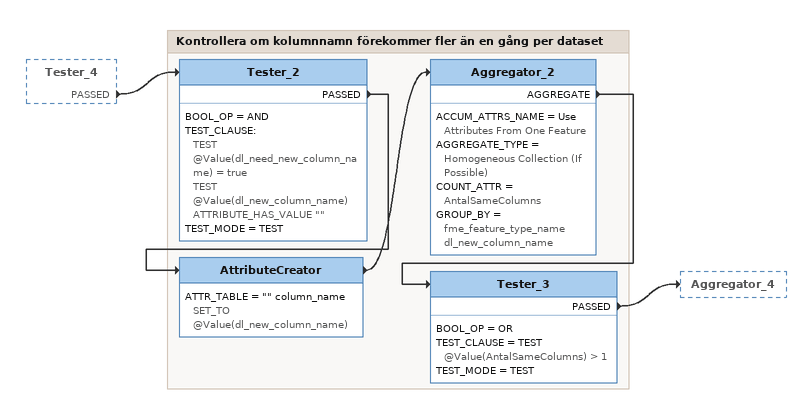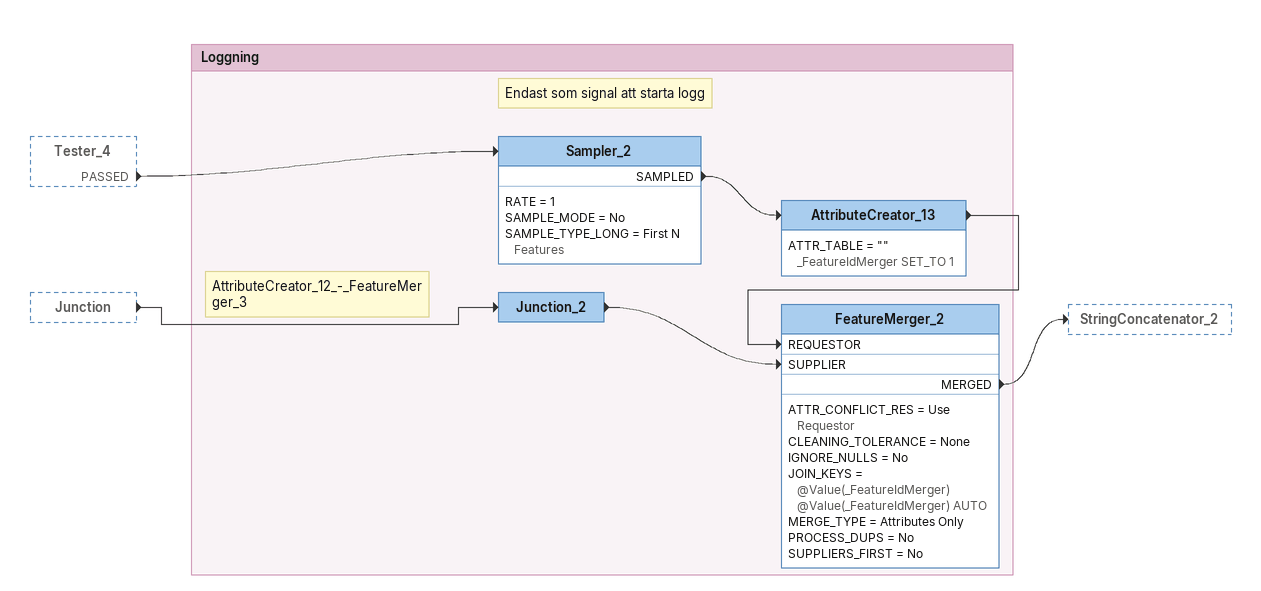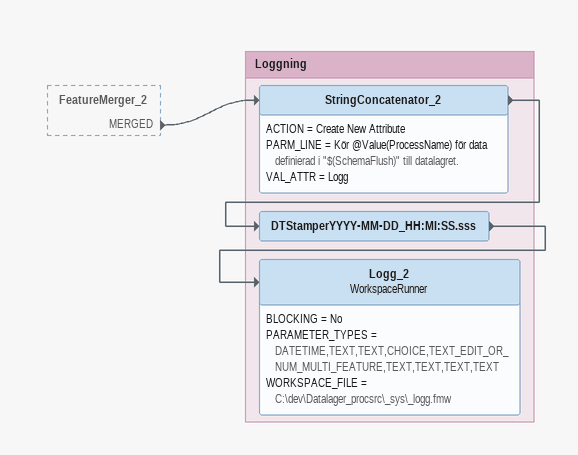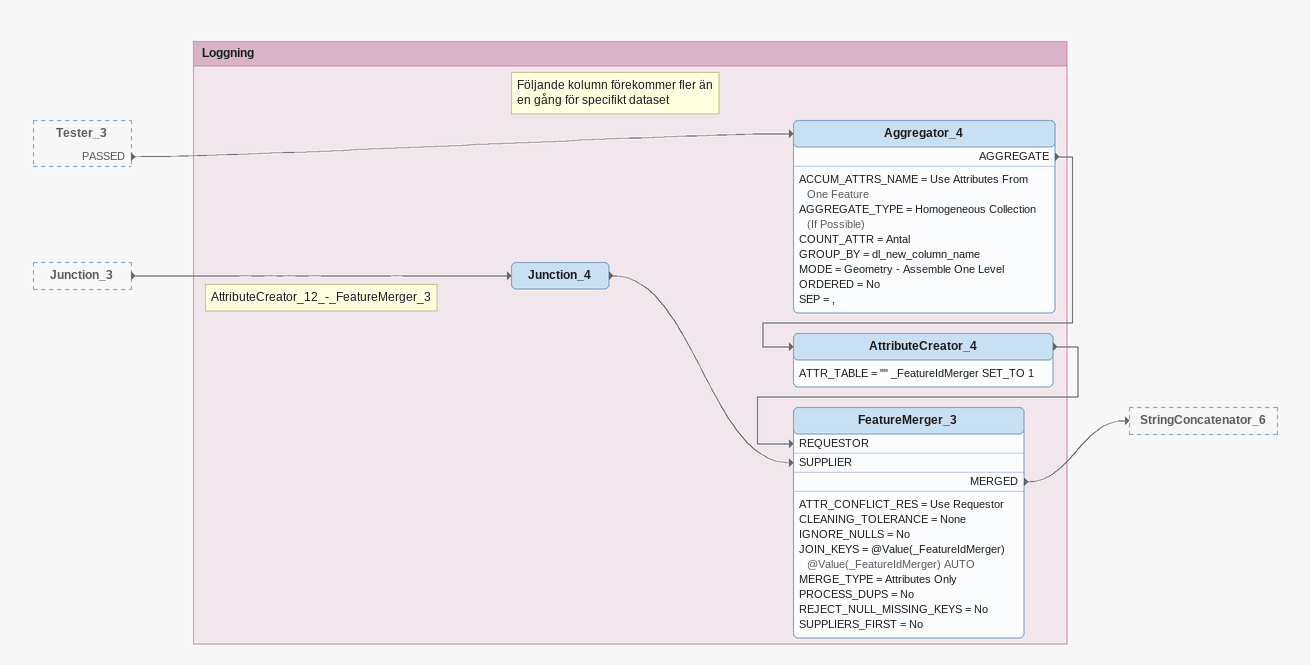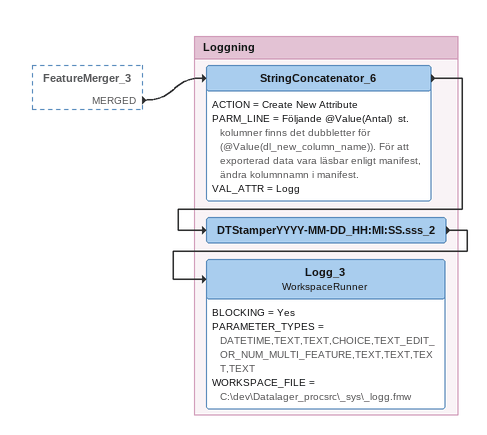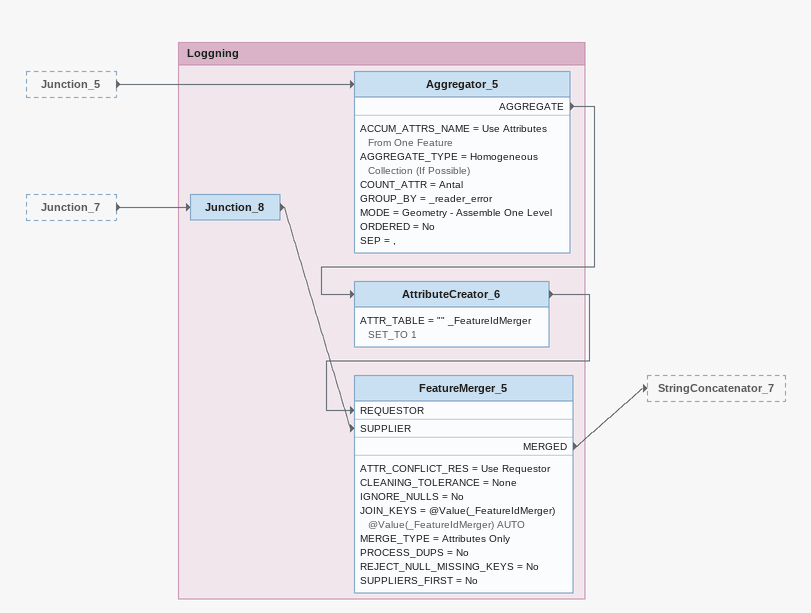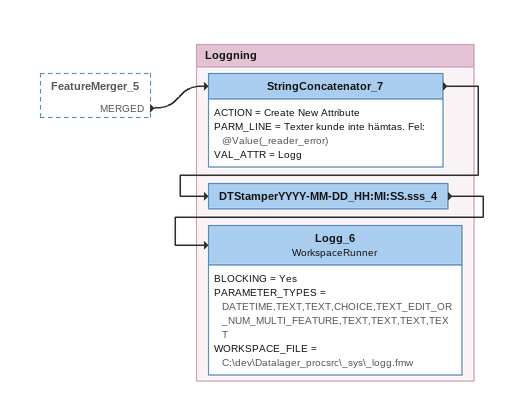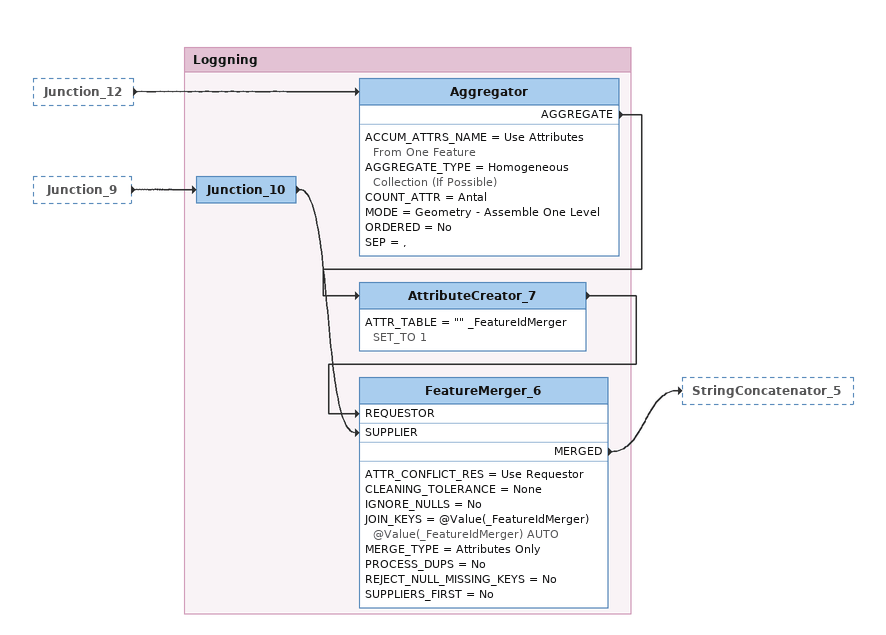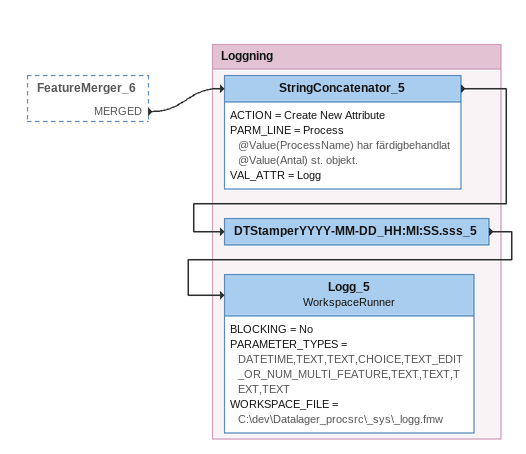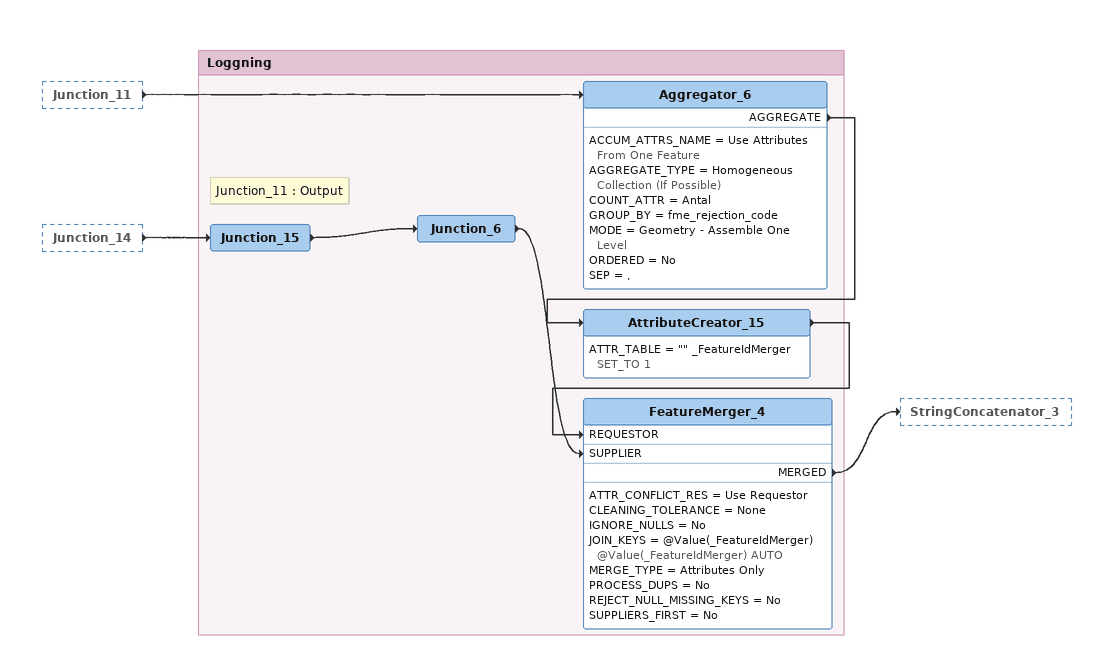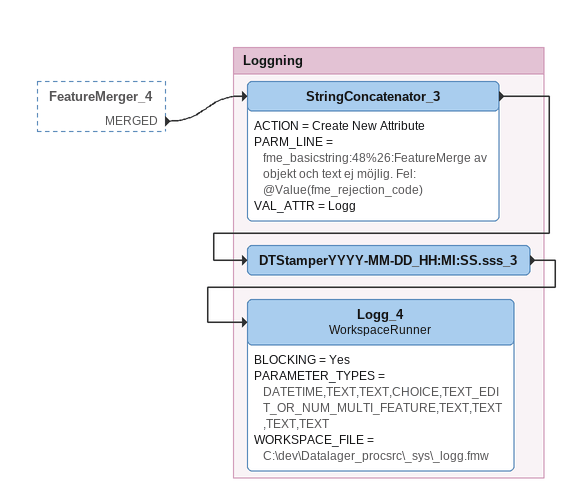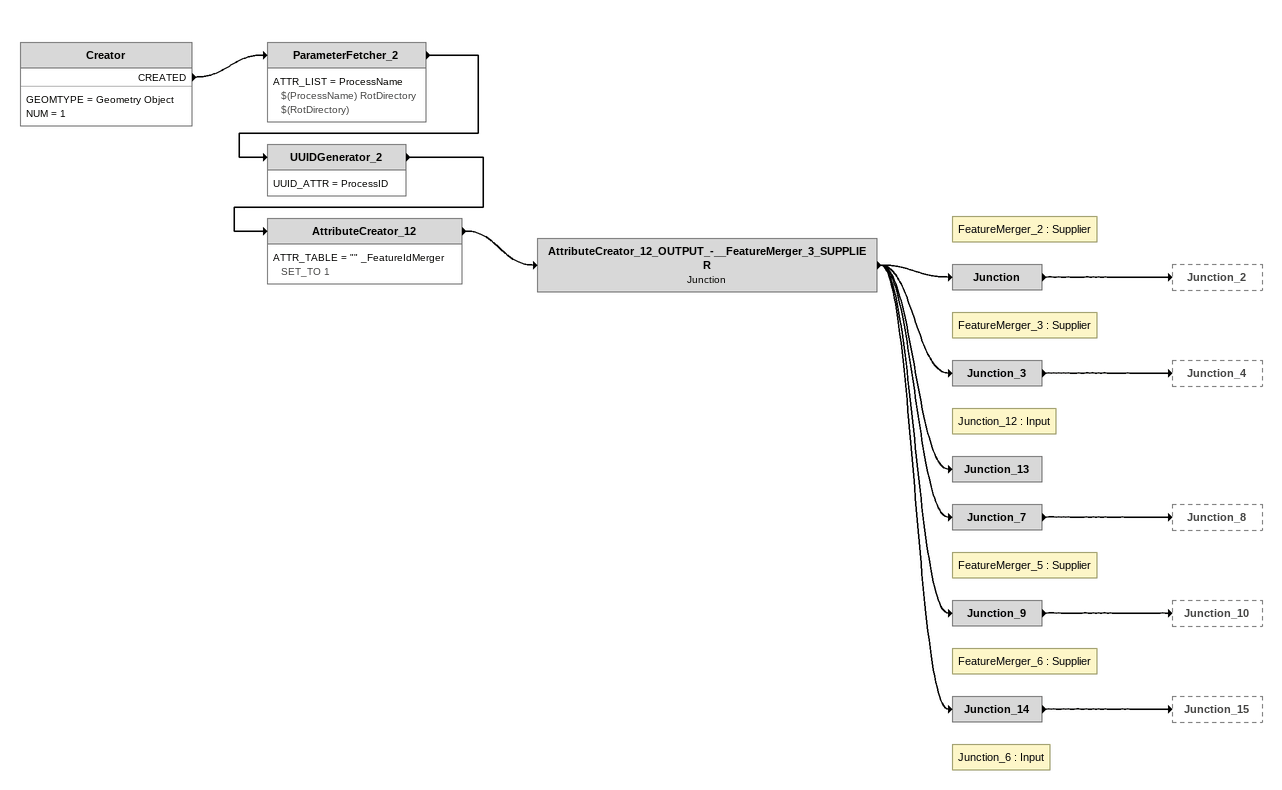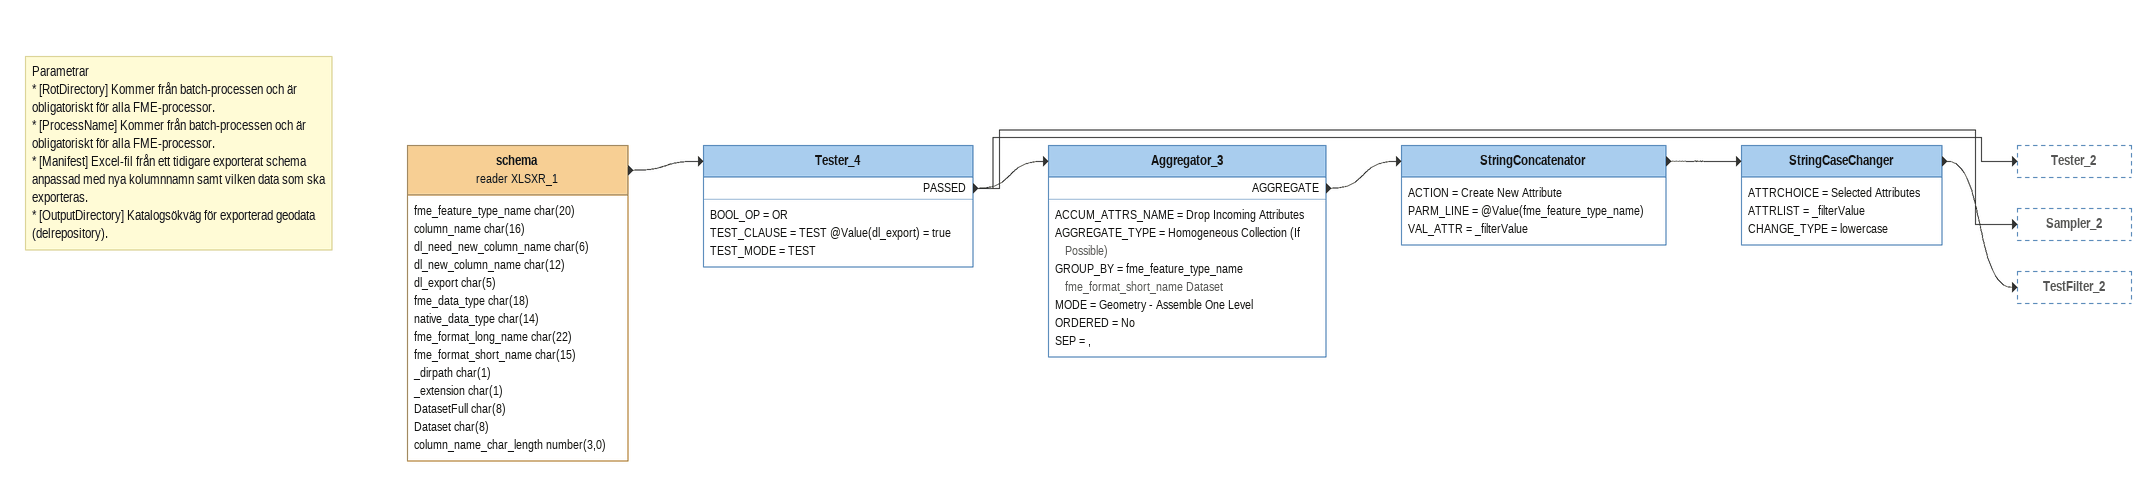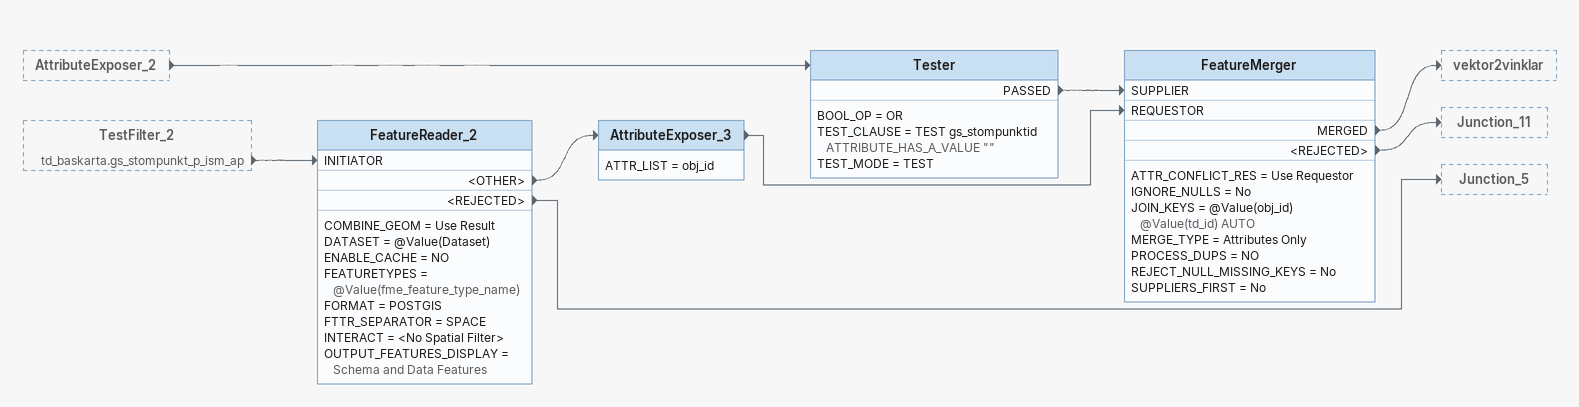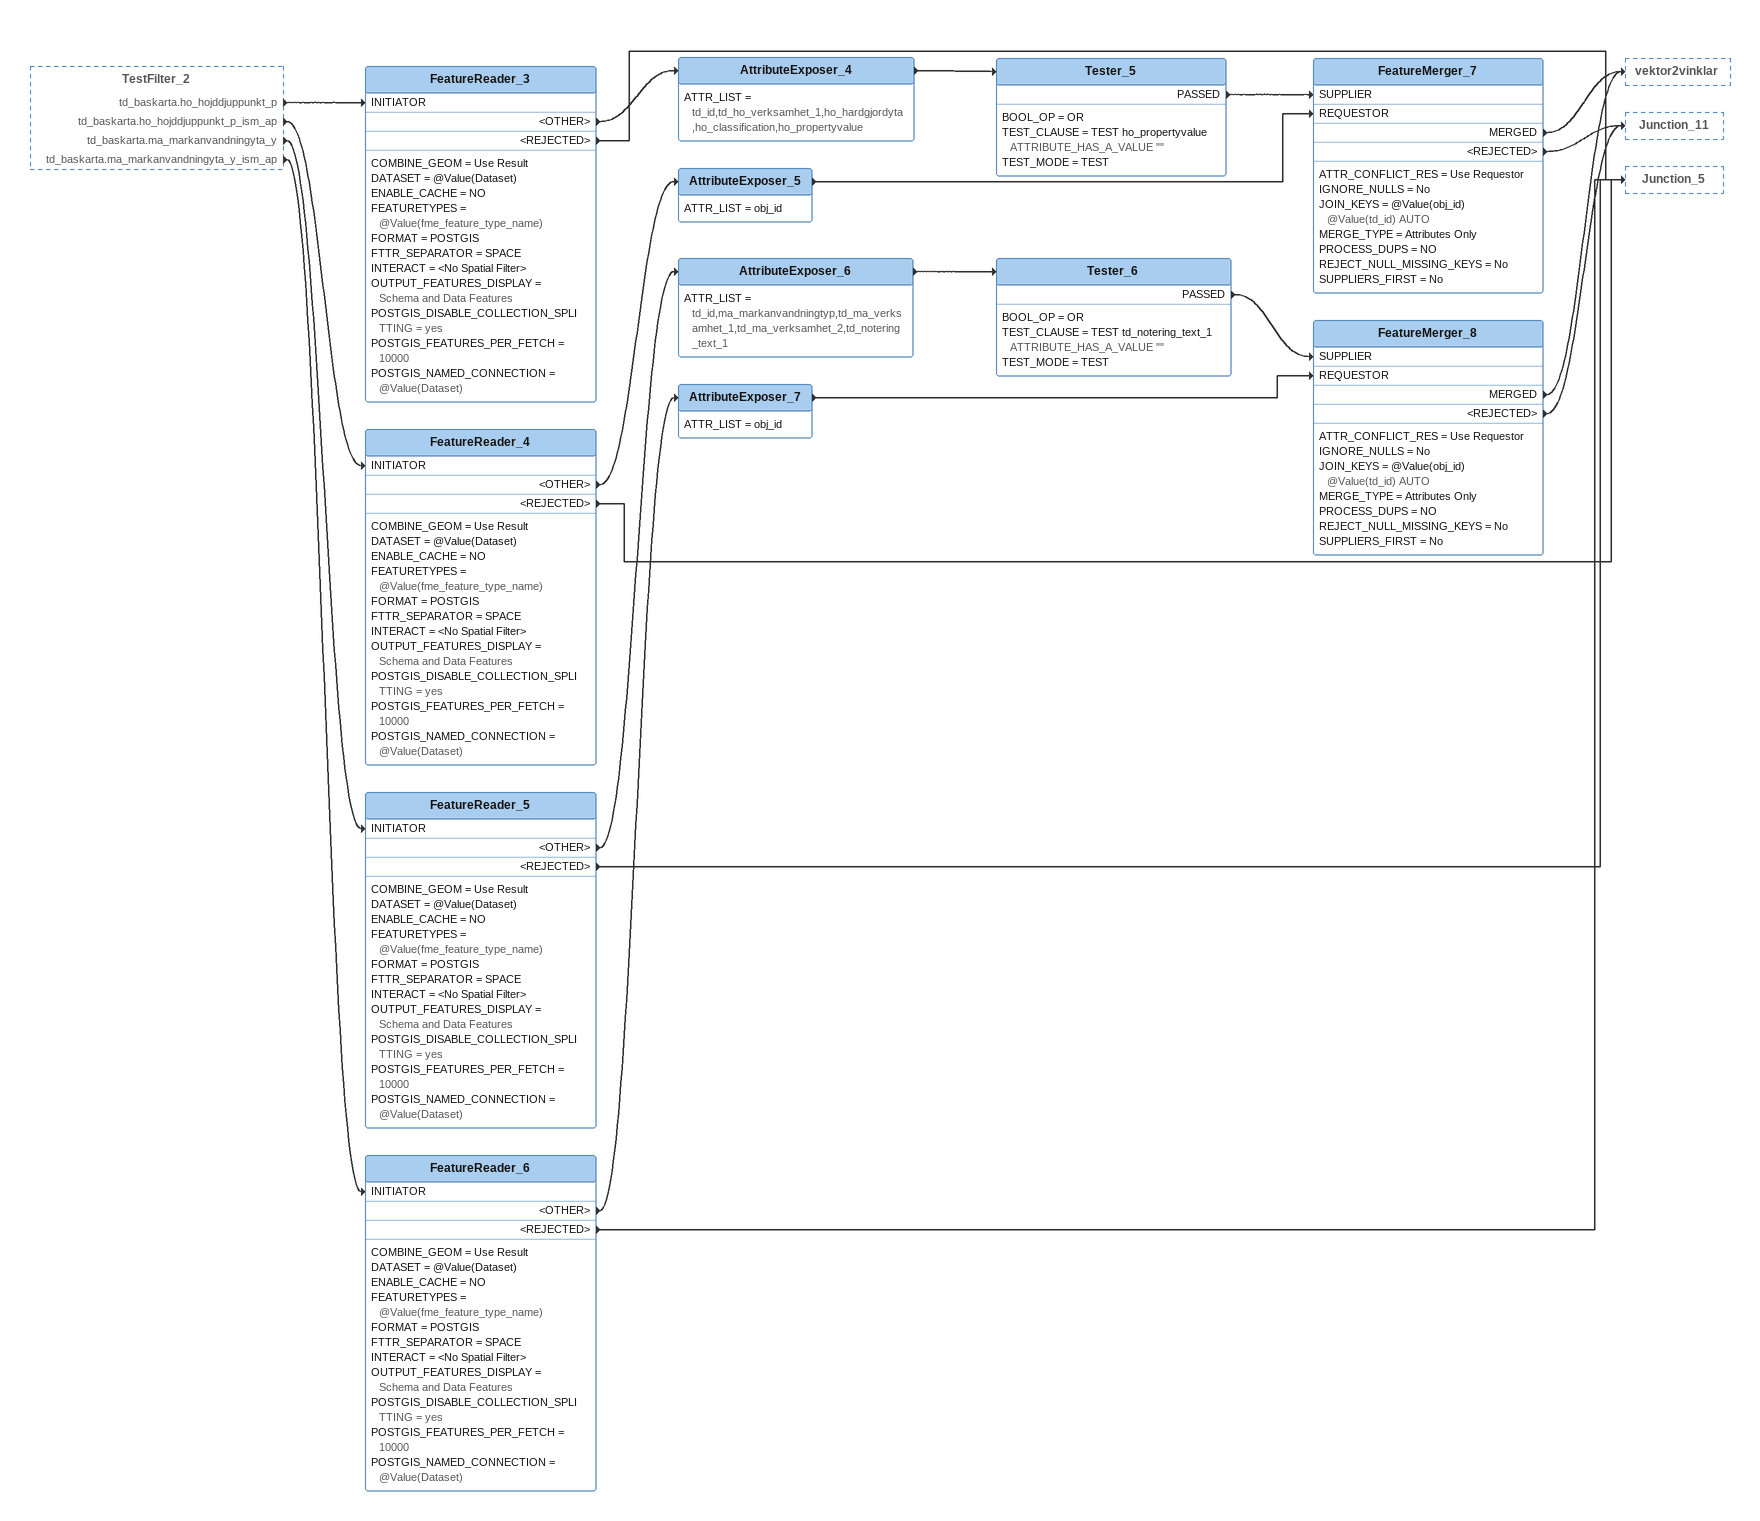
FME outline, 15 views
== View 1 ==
Tester_4 [outside]
    PASSED -> Tester_2

Bookmark: Kontrollera om kolumnnamn förekommer fler än en gång per dataset
Tester_2
    BOOL_OP = AND
    TEST_CLAUSE:
      TEST @Value(dl_need_new_column_name) = true
      TEST @Value(dl_new_column_name) ATTRIBUTE_HAS_VALUE ""
    TEST_MODE = TEST
    PASSED -> AttributeCreator
AttributeCreator
    ATTR_TABLE = "" column_name SET_TO @Value(dl_new_column_name)
    -> Aggregator_2
Aggregator_2
    ACCUM_ATTRS_NAME = Use Attributes From One Feature
    AGGREGATE_TYPE = Homogeneous Collection (If Possible)
    COUNT_ATTR = AntalSameColumns
    GROUP_BY = fme_feature_type_name dl_new_column_name
    AGGREGATE -> Tester_3
Tester_3
    BOOL_OP = OR
    TEST_CLAUSE = TEST @Value(AntalSameColumns) > 1
    TEST_MODE = TEST
    PASSED -> Aggregator_4

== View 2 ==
Tester_4 [outside]
    PASSED -> Sampler_2
Junction [outside]
    -> Junction_2

Bookmark: Loggning
Note: AttributeCreator_12_-_FeatureMerger_3
Junction_2
    -> FeatureMerger_2 [SUPPLIER]
Note: Endast som signal att starta logg
Sampler_2
    RATE = 1
    SAMPLE_MODE = No
    SAMPLE_TYPE_LONG = First N Features
    SAMPLED -> AttributeCreator_13
AttributeCreator_13
    ATTR_TABLE = "" _FeatureIdMerger SET_TO 1
    -> FeatureMerger_2 [REQUESTOR]
FeatureMerger_2
    ATTR_CONFLICT_RES = Use Requestor
    CLEANING_TOLERANCE = None
    IGNORE_NULLS = No
    JOIN_KEYS = @Value(_FeatureIdMerger) @Value(_FeatureIdMerger) AUTO
    MERGE_TYPE = Attributes Only
    PROCESS_DUPS = No
    SUPPLIERS_FIRST = No
    MERGED -> StringConcatenator_2

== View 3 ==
FeatureMerger_2 [outside]
    MERGED -> StringConcatenator_2

Bookmark: Loggning
StringConcatenator_2
    ACTION = Create New Attribute
    PARM_LINE = Kör @Value(ProcessName) för data definierad i "$(SchemaFlush)" till datalagret.
    VAL_ATTR = Logg
    -> DTStamperYYYY-MM-DD_HH:MI:SS.sss
DTStamperYYYY-MM-DD_HH:MI:SS.sss
    -> Logg_2
Logg_2: WorkspaceRunner
    BLOCKING = No
    PARAMETER_TYPES = DATETIME,TEXT,TEXT,CHOICE,TEXT_EDIT_OR_NUM_MULTI_FEATURE,TEXT,TEXT,TEXT,TEXT
    WORKSPACE_FILE = C:\dev\Datalager_procsrc\_sys\_logg.fmw

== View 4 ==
Tester_3 [outside]
    PASSED -> Aggregator_4
Junction_3 [outside]
    -> Junction_4

Bookmark: Loggning
Note: AttributeCreator_12_-_FeatureMerger_3
Junction_4
    -> FeatureMerger_3 [SUPPLIER]
Note: Följande kolumn förekommer fler än / en gång för specifikt dataset
Aggregator_4
    ACCUM_ATTRS_NAME = Use Attributes From One Feature
    AGGREGATE_TYPE = Homogeneous Collection (If Possible)
    COUNT_ATTR = Antal
    GROUP_BY = dl_new_column_name
    MODE = Geometry - Assemble One Level
    ORDERED = No
    SEP = ,
    AGGREGATE -> AttributeCreator_4
AttributeCreator_4
    ATTR_TABLE = "" _FeatureIdMerger SET_TO 1
    -> FeatureMerger_3 [REQUESTOR]
FeatureMerger_3
    ATTR_CONFLICT_RES = Use Requestor
    CLEANING_TOLERANCE = None
    IGNORE_NULLS = No
    JOIN_KEYS = @Value(_FeatureIdMerger) @Value(_FeatureIdMerger) AUTO
    MERGE_TYPE = Attributes Only
    PROCESS_DUPS = No
    REJECT_NULL_MISSING_KEYS = No
    SUPPLIERS_FIRST = No
    MERGED -> StringConcatenator_6

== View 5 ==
FeatureMerger_3 [outside]
    MERGED -> StringConcatenator_6

Bookmark: Loggning
StringConcatenator_6
    ACTION = Create New Attribute
    PARM_LINE = Följande @Value(Antal)  st. kolumner finns det dubbletter för (@Value(dl_new_column_name)). För att exporterad data vara läsbar enligt manifest, ändra kolumnnamn i manifest.
    VAL_ATTR = Logg
    -> DTStamperYYYY-MM-DD_HH:MI:SS.sss_2
DTStamperYYYY-MM-DD_HH:MI:SS.sss_2
    -> Logg_3
Logg_3: WorkspaceRunner
    BLOCKING = Yes
    PARAMETER_TYPES = DATETIME,TEXT,TEXT,CHOICE,TEXT_EDIT_OR_NUM_MULTI_FEATURE,TEXT,TEXT,TEXT,TEXT
    WORKSPACE_FILE = C:\dev\Datalager_procsrc\_sys\_logg.fmw

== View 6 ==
Junction_5 [outside]
    -> Aggregator_5
Junction_7 [outside]
    -> Junction_8

Bookmark: Loggning
Junction_8
    -> FeatureMerger_5 [SUPPLIER]
Aggregator_5
    ACCUM_ATTRS_NAME = Use Attributes From One Feature
    AGGREGATE_TYPE = Homogeneous Collection (If Possible)
    COUNT_ATTR = Antal
    GROUP_BY = _reader_error
    MODE = Geometry - Assemble One Level
    ORDERED = No
    SEP = ,
    AGGREGATE -> AttributeCreator_6
AttributeCreator_6
    ATTR_TABLE = "" _FeatureIdMerger SET_TO 1
    -> FeatureMerger_5 [REQUESTOR]
FeatureMerger_5
    ATTR_CONFLICT_RES = Use Requestor
    CLEANING_TOLERANCE = None
    IGNORE_NULLS = No
    JOIN_KEYS = @Value(_FeatureIdMerger) @Value(_FeatureIdMerger) AUTO
    MERGE_TYPE = Attributes Only
    PROCESS_DUPS = No
    REJECT_NULL_MISSING_KEYS = No
    SUPPLIERS_FIRST = No
    MERGED -> StringConcatenator_7

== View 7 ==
FeatureMerger_5 [outside]
    MERGED -> StringConcatenator_7

Bookmark: Loggning
StringConcatenator_7
    ACTION = Create New Attribute
    PARM_LINE = Texter kunde inte hämtas. Fel: @Value(_reader_error)
    VAL_ATTR = Logg
    -> DTStamperYYYY-MM-DD_HH:MI:SS.sss_4
DTStamperYYYY-MM-DD_HH:MI:SS.sss_4
    -> Logg_6
Logg_6: WorkspaceRunner
    BLOCKING = Yes
    PARAMETER_TYPES = DATETIME,TEXT,TEXT,CHOICE,TEXT_EDIT_OR_NUM_MULTI_FEATURE,TEXT,TEXT,TEXT,TEXT
    WORKSPACE_FILE = C:\dev\Datalager_procsrc\_sys\_logg.fmw

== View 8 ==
Junction_12 [outside]
    -> Aggregator
Junction_9 [outside]
    -> Junction_10

Bookmark: Loggning
Junction_10
    -> FeatureMerger_6 [SUPPLIER]
Aggregator
    ACCUM_ATTRS_NAME = Use Attributes From One Feature
    AGGREGATE_TYPE = Homogeneous Collection (If Possible)
    COUNT_ATTR = Antal
    MODE = Geometry - Assemble One Level
    ORDERED = No
    SEP = ,
    AGGREGATE -> AttributeCreator_7
AttributeCreator_7
    ATTR_TABLE = "" _FeatureIdMerger SET_TO 1
    -> FeatureMerger_6 [REQUESTOR]
FeatureMerger_6
    ATTR_CONFLICT_RES = Use Requestor
    CLEANING_TOLERANCE = None
    IGNORE_NULLS = No
    JOIN_KEYS = @Value(_FeatureIdMerger) @Value(_FeatureIdMerger) AUTO
    MERGE_TYPE = Attributes Only
    PROCESS_DUPS = No
    REJECT_NULL_MISSING_KEYS = No
    SUPPLIERS_FIRST = No
    MERGED -> StringConcatenator_5

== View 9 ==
FeatureMerger_6 [outside]
    MERGED -> StringConcatenator_5

Bookmark: Loggning
StringConcatenator_5
    ACTION = Create New Attribute
    PARM_LINE = Process @Value(ProcessName) har färdigbehandlat @Value(Antal) st. objekt.
    VAL_ATTR = Logg
    -> DTStamperYYYY-MM-DD_HH:MI:SS.sss_5
DTStamperYYYY-MM-DD_HH:MI:SS.sss_5
    -> Logg_5
Logg_5: WorkspaceRunner
    BLOCKING = No
    PARAMETER_TYPES = DATETIME,TEXT,TEXT,CHOICE,TEXT_EDIT_OR_NUM_MULTI_FEATURE,TEXT,TEXT,TEXT,TEXT
    WORKSPACE_FILE = C:\dev\Datalager_procsrc\_sys\_logg.fmw

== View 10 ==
Junction_11 [outside]
    -> Aggregator_6
Junction_14 [outside]
    -> Junction_15

Bookmark: Loggning
Note: Junction_11 : Output
Junction_15
    -> Junction_6
Junction_6
    -> FeatureMerger_4 [SUPPLIER]
Aggregator_6
    ACCUM_ATTRS_NAME = Use Attributes From One Feature
    AGGREGATE_TYPE = Homogeneous Collection (If Possible)
    COUNT_ATTR = Antal
    GROUP_BY = fme_rejection_code
    MODE = Geometry - Assemble One Level
    ORDERED = No
    SEP = ,
    AGGREGATE -> AttributeCreator_15
AttributeCreator_15
    ATTR_TABLE = "" _FeatureIdMerger SET_TO 1
    -> FeatureMerger_4 [REQUESTOR]
FeatureMerger_4
    ATTR_CONFLICT_RES = Use Requestor
    CLEANING_TOLERANCE = None
    IGNORE_NULLS = No
    JOIN_KEYS = @Value(_FeatureIdMerger) @Value(_FeatureIdMerger) AUTO
    MERGE_TYPE = Attributes Only
    PROCESS_DUPS = No
    REJECT_NULL_MISSING_KEYS = No
    SUPPLIERS_FIRST = No
    MERGED -> StringConcatenator_3

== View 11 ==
FeatureMerger_4 [outside]
    MERGED -> StringConcatenator_3

Bookmark: Loggning
StringConcatenator_3
    ACTION = Create New Attribute
    PARM_LINE = fme_basicstring:48%26:FeatureMerge av objekt och text ej möjlig. Fel: @Value(fme_rejection_code)
    VAL_ATTR = Logg
    -> DTStamperYYYY-MM-DD_HH:MI:SS.sss_3
DTStamperYYYY-MM-DD_HH:MI:SS.sss_3
    -> Logg_4
Logg_4: WorkspaceRunner
    BLOCKING = Yes
    PARAMETER_TYPES = DATETIME,TEXT,TEXT,CHOICE,TEXT_EDIT_OR_NUM_MULTI_FEATURE,TEXT,TEXT,TEXT,TEXT
    WORKSPACE_FILE = C:\dev\Datalager_procsrc\_sys\_logg.fmw

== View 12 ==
Creator
    GEOMTYPE = Geometry Object
    NUM = 1
    CREATED -> ParameterFetcher_2
ParameterFetcher_2
    ATTR_LIST = ProcessName $(ProcessName) RotDirectory $(RotDirectory)
    -> UUIDGenerator_2
UUIDGenerator_2
    UUID_ATTR = ProcessID
    -> AttributeCreator_12
AttributeCreator_12
    ATTR_TABLE = "" _FeatureIdMerger SET_TO 1
    -> AttributeCreator_12_OUTPUT_-__FeatureMerger_3_SUPPLIER
AttributeCreator_12_OUTPUT_-__FeatureMerger_3_SUPPLIER: Junction
    -> Junction
    -> Junction_3
    -> Junction_7
    -> Junction_9
    -> Junction_13
    -> Junction_14
Note: FeatureMerger_2 : Supplier
Junction
    -> Junction_2
Note: FeatureMerger_3 : Supplier
Junction_3
    -> Junction_4
Note: Junction_12 : Input
Junction_13
Note: FeatureMerger_5 : Supplier
Junction_7
    -> Junction_8
Note: FeatureMerger_6 : Supplier
Junction_9
    -> Junction_10
Note: Junction_6 : Input
Junction_14
    -> Junction_15

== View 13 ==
Note: Parametrar / * [RotDirectory] Kommer från batch-processen och är obligatoriskt för alla FME-processor. / * [ProcessName] Kommer från batch-processen och är obligatoriskt för alla FME-processor. / * [Manifest] Excel-fil från ett tidigare exporterat schema anpassad med nya kolumnnamn samt vilken data som ska exporteras. / * [OutputDirectory] Katalogsökväg för exporterad geodata (delrepository).
schema (reader XLSXR_1)
    attributes: fme_feature_type_name char(20), column_name char(16), dl_need_new_column_name char(6), dl_new_column_name char(12), dl_export char(5), fme_data_type char(18), native_data_type char(14), fme_format_long_name char(22), fme_format_short_name char(15), _dirpath char(1), _extension char(1), DatasetFull char(8), Dataset char(8), column_name_char_length number(3,0)
    -> Tester_4
Tester_4
    BOOL_OP = OR
    TEST_CLAUSE = TEST @Value(dl_export) = true
    TEST_MODE = TEST
    PASSED -> Tester_2
    PASSED -> Aggregator_3
    PASSED -> Sampler_2
Aggregator_3
    ACCUM_ATTRS_NAME = Drop Incoming Attributes
    AGGREGATE_TYPE = Homogeneous Collection (If Possible)
    GROUP_BY = fme_feature_type_name fme_format_short_name Dataset
    MODE = Geometry - Assemble One Level
    ORDERED = No
    SEP = ,
    AGGREGATE -> StringConcatenator
StringConcatenator
    ACTION = Create New Attribute
    PARM_LINE = @Value(fme_feature_type_name)
    VAL_ATTR = _filterValue
    -> StringCaseChanger
StringCaseChanger
    ATTRCHOICE = Selected Attributes
    ATTRLIST = _filterValue
    CHANGE_TYPE = lowercase
    -> TestFilter_2

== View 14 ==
AttributeExposer_2 [outside]
    -> Tester
TestFilter_2 [outside]
    td_baskarta.gs_stompunkt_p_ism_ap -> FeatureReader_2 [INITIATOR]
Tester
    BOOL_OP = OR
    TEST_CLAUSE = TEST gs_stompunktid ATTRIBUTE_HAS_A_VALUE ""
    TEST_MODE = TEST
    PASSED -> FeatureMerger [SUPPLIER]
FeatureReader_2
    COMBINE_GEOM = Use Result
    DATASET = @Value(Dataset)
    ENABLE_CACHE = NO
    FEATURETYPES = @Value(fme_feature_type_name)
    FORMAT = POSTGIS
    FTTR_SEPARATOR = SPACE
    INTERACT = <No Spatial Filter>
    OUTPUT_FEATURES_DISPLAY = Schema and Data Features
    <OTHER> -> AttributeExposer_3
    <REJECTED> -> Junction_5
AttributeExposer_3
    ATTR_LIST = obj_id
    -> FeatureMerger [REQUESTOR]
FeatureMerger
    ATTR_CONFLICT_RES = Use Requestor
    IGNORE_NULLS = No
    JOIN_KEYS = @Value(obj_id) @Value(td_id) AUTO
    MERGE_TYPE = Attributes Only
    PROCESS_DUPS = NO
    REJECT_NULL_MISSING_KEYS = No
    SUPPLIERS_FIRST = No
    MERGED -> vektor2vinklar
    <REJECTED> -> Junction_11

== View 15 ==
TestFilter_2 [outside]
    td_baskarta.ho_hojddjuppunkt_p -> FeatureReader_3 [INITIATOR]
    td_baskarta.ho_hojddjuppunkt_p_ism_ap -> FeatureReader_4 [INITIATOR]
    td_baskarta.ma_markanvandningyta_y -> FeatureReader_5 [INITIATOR]
    td_baskarta.ma_markanvandningyta_y_ism_ap -> FeatureReader_6 [INITIATOR]
FeatureReader_3
    COMBINE_GEOM = Use Result
    DATASET = @Value(Dataset)
    ENABLE_CACHE = NO
    FEATURETYPES = @Value(fme_feature_type_name)
    FORMAT = POSTGIS
    FTTR_SEPARATOR = SPACE
    INTERACT = <No Spatial Filter>
    OUTPUT_FEATURES_DISPLAY = Schema and Data Features
    POSTGIS_DISABLE_COLLECTION_SPLITTING = yes
    POSTGIS_FEATURES_PER_FETCH = 10000
    POSTGIS_NAMED_CONNECTION = @Value(Dataset)
    <OTHER> -> AttributeExposer_4
    <REJECTED> -> Junction_5
AttributeExposer_4
    ATTR_LIST = td_id,td_ho_verksamhet_1,ho_hardgjordyta,ho_classification,ho_propertyvalue
    -> Tester_5
Tester_5
    BOOL_OP = OR
    TEST_CLAUSE = TEST ho_propertyvalue ATTRIBUTE_HAS_A_VALUE ""
    TEST_MODE = TEST
    PASSED -> FeatureMerger_7 [SUPPLIER]
FeatureReader_4
    COMBINE_GEOM = Use Result
    DATASET = @Value(Dataset)
    ENABLE_CACHE = NO
    FEATURETYPES = @Value(fme_feature_type_name)
    FORMAT = POSTGIS
    FTTR_SEPARATOR = SPACE
    INTERACT = <No Spatial Filter>
    OUTPUT_FEATURES_DISPLAY = Schema and Data Features
    POSTGIS_DISABLE_COLLECTION_SPLITTING = yes
    POSTGIS_FEATURES_PER_FETCH = 10000
    POSTGIS_NAMED_CONNECTION = @Value(Dataset)
    <OTHER> -> AttributeExposer_5
    <REJECTED> -> Junction_5
AttributeExposer_5
    ATTR_LIST = obj_id
    -> FeatureMerger_7 [REQUESTOR]
FeatureMerger_7
    ATTR_CONFLICT_RES = Use Requestor
    IGNORE_NULLS = No
    JOIN_KEYS = @Value(obj_id) @Value(td_id) AUTO
    MERGE_TYPE = Attributes Only
    PROCESS_DUPS = NO
    REJECT_NULL_MISSING_KEYS = No
    SUPPLIERS_FIRST = No
    MERGED -> vektor2vinklar
    <REJECTED> -> Junction_11
FeatureReader_5
    COMBINE_GEOM = Use Result
    DATASET = @Value(Dataset)
    ENABLE_CACHE = NO
    FEATURETYPES = @Value(fme_feature_type_name)
    FORMAT = POSTGIS
    FTTR_SEPARATOR = SPACE
    INTERACT = <No Spatial Filter>
    OUTPUT_FEATURES_DISPLAY = Schema and Data Features
    POSTGIS_DISABLE_COLLECTION_SPLITTING = yes
    POSTGIS_FEATURES_PER_FETCH = 10000
    POSTGIS_NAMED_CONNECTION = @Value(Dataset)
    <OTHER> -> AttributeExposer_6
    <REJECTED> -> Junction_5
AttributeExposer_6
    ATTR_LIST = td_id,ma_markanvandningtyp,td_ma_verksamhet_1,td_ma_verksamhet_2,td_notering_text_1
    -> Tester_6
Tester_6
    BOOL_OP = OR
    TEST_CLAUSE = TEST td_notering_text_1 ATTRIBUTE_HAS_A_VALUE ""
    TEST_MODE = TEST
    PASSED -> FeatureMerger_8 [SUPPLIER]
FeatureReader_6
    COMBINE_GEOM = Use Result
    DATASET = @Value(Dataset)
    ENABLE_CACHE = NO
    FEATURETYPES = @Value(fme_feature_type_name)
    FORMAT = POSTGIS
    FTTR_SEPARATOR = SPACE
    INTERACT = <No Spatial Filter>
    OUTPUT_FEATURES_DISPLAY = Schema and Data Features
    POSTGIS_DISABLE_COLLECTION_SPLITTING = yes
    POSTGIS_FEATURES_PER_FETCH = 10000
    POSTGIS_NAMED_CONNECTION = @Value(Dataset)
    <OTHER> -> AttributeExposer_7
    <REJECTED> -> Junction_5
AttributeExposer_7
    ATTR_LIST = obj_id
    -> FeatureMerger_8 [REQUESTOR]
FeatureMerger_8
    ATTR_CONFLICT_RES = Use Requestor
    IGNORE_NULLS = No
    JOIN_KEYS = @Value(obj_id) @Value(td_id) AUTO
    MERGE_TYPE = Attributes Only
    PROCESS_DUPS = NO
    REJECT_NULL_MISSING_KEYS = No
    SUPPLIERS_FIRST = No
    MERGED -> vektor2vinklar
    <REJECTED> -> Junction_11
